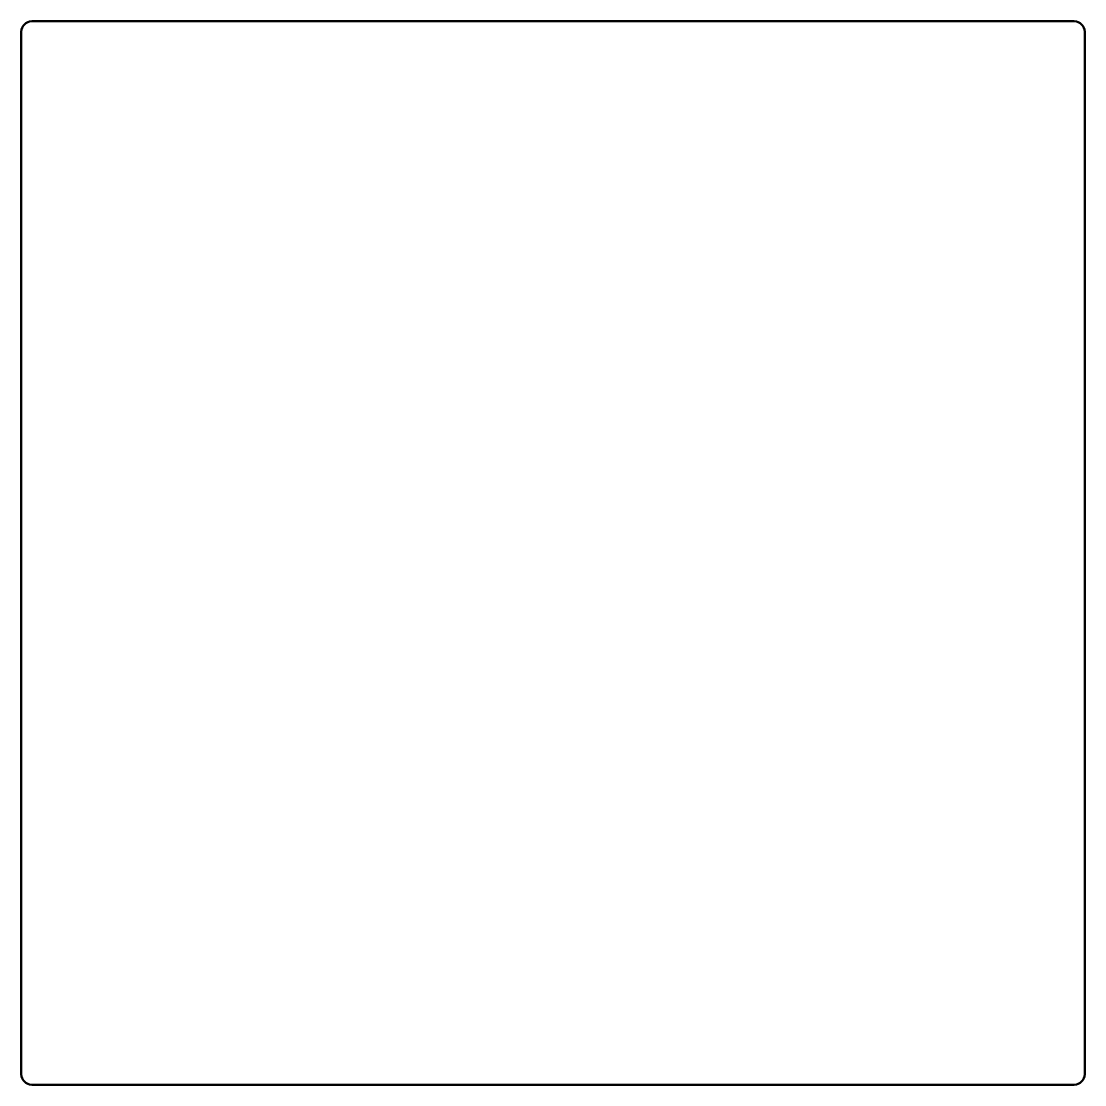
# Model space of a CAD drawing. Header units: millimetres. Extents: x 0 to 203, y -201 to 2.
import ezdxf

# ---------------------------------------------------------------- set-up
doc = ezdxf.new("R2010")
doc.units = ezdxf.units.MM
doc.layers.add('IV_OUTER_PROFILE', color=7, linetype='Continuous', lineweight=50)

msp = doc.modelspace()

# ---------------------------------------------------------------- linework, layer by layer
at = {"layer": 'IV_OUTER_PROFILE'}
for p, q in [((2, 2), (201, 2)), ((0, -199), (0, 0)), ((203, 0), (203, -199)), ((201, -201), (2, -201))]:
    msp.add_line(p, q, dxfattribs=at)
for centre, start, end in [((2, 0), 90, 180), ((201, 0), 0, 90), ((2, -199), 180, 270), ((201, -199), 270, 0)]:
    msp.add_arc(centre, 2, start, end, dxfattribs=at)

doc.saveas('drawing.dxf')
